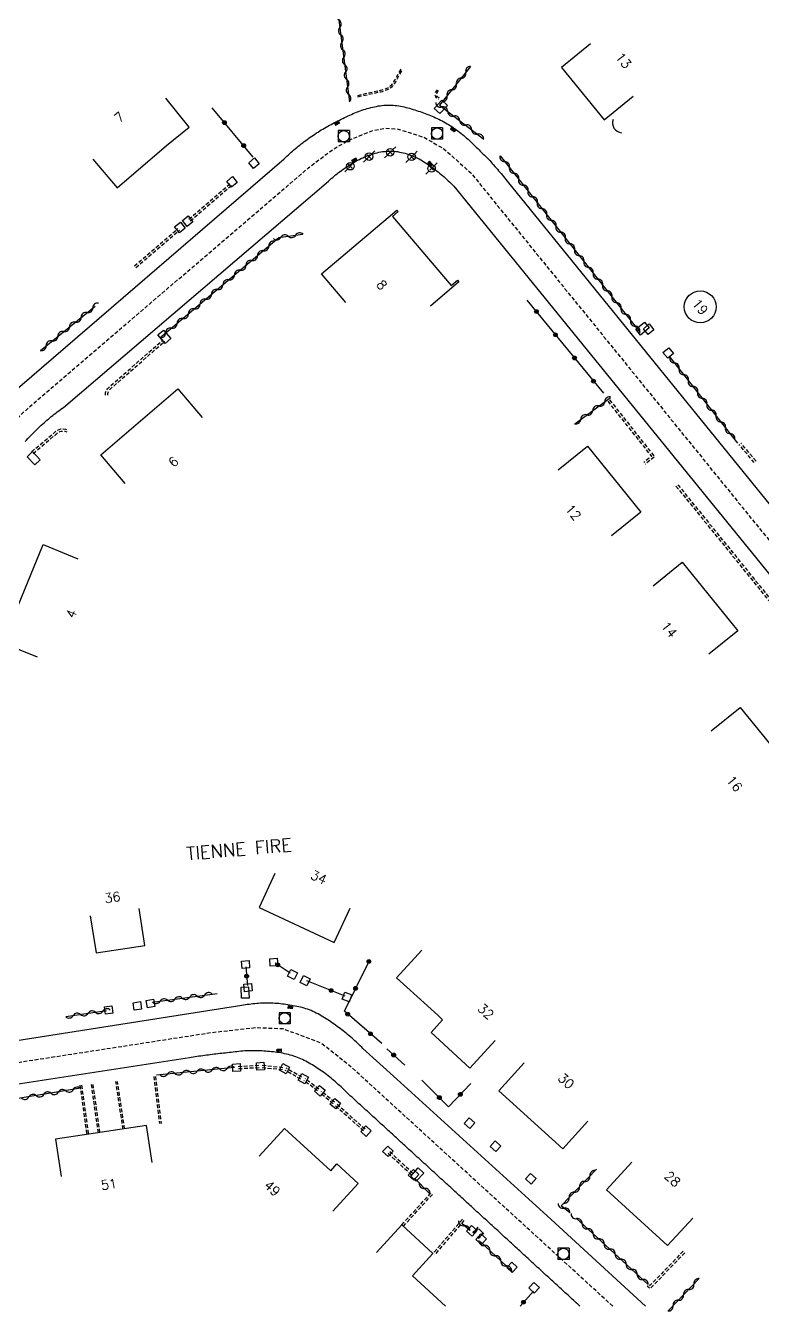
# Model space of a CAD drawing. Header units: millimetres. Extents: x 151000 to 152000, y 111999 to 113000.
# Drawn here: x 151205.1 to 151303.3, y 111999.2 to 112170.8 of the extents above; entities that cross this region are included whole.
import ezdxf
from ezdxf.enums import TextEntityAlignment as Align

# ---------------------------------------------------------------- set-up
doc = ezdxf.new("R2010")
doc.units = ezdxf.units.MM
doc.linetypes.add('DASHED', pattern=[0.75, 0.5, -0.25])
doc.layers.get('0').update_dxf_attribs({"linetype": 'CONTINUOUS'})
for name, color, linetype in [('W0001', 6, 'DASHED'), ('W0008', 7, 'CONTINUOUS'), ('W0100', 7, 'CONTINUOUS'), ('W0105', 7, 'CONTINUOUS'), ('W0112', 1, 'DASHED'), ('W0310', 3, 'CONTINUOUS'), ('W0322', 7, 'CONTINUOUS'), ('W0400', 7, 'CONTINUOUS'), ('W0420', 7, 'CONTINUOUS'), ('W0454', 7, 'CONTINUOUS'), ('W0989', 7, 'CONTINUOUS'), ('W0991', 7, 'CONTINUOUS'), ('W1102', 7, 'CONTINUOUS'), ('W1471', 7, 'CONTINUOUS')]:
    doc.layers.add(name, color=color, linetype=linetype)
doc.styles.get("Standard").update_dxf_attribs({"font": 'romans.shx', "width": 0.85})

# ---------------------------------------------------------------- blocks, each defined once
blk = doc.blocks.new('t322o')
at = {"color": 0, "linetype": 'Continuous'}
for radius in [0.25, 0.15]:
    blk.add_circle((0, 0), radius, dxfattribs=at)
blk = doc.blocks.new('t310o')
at = {"color": 0, "linetype": 'Continuous'}
for centre, start, end in [((-0.5, 0.38), 216.8699, 323.1304), ((0.5, -0.37), 36.8699, 143.1303)]:
    blk.add_arc(centre, 0.625, start, end, dxfattribs=at)
blk = doc.blocks.new('t112o')
at = {"color": 0, "linetype": 'Continuous'}
for p, q in [((-0.5, 0.5), (0.5, 0.5)), ((-0.5, -0.5), (-0.5, 0.5)), ((0.5, 0.5), (0.5, -0.5)), ((0.5, -0.5), (-0.5, -0.5))]:
    blk.add_line(p, q, dxfattribs=at)
blk = doc.blocks.new('T400')
for p, q in [((-0.15, 0.3), (0.15, 0.3)), ((-0.15, -0.25), (-0.15, 0.3)), ((-0.15, 0.15), (0.15, 0.15)), ((-0.15, 0), (0.15, 0)), ((0.15, 0.3), (0.15, -0.25)), ((-0.15, -0.15), (0.15, -0.15)), ((-0.15, -0.25), (-0.15, -0.3)), ((-0.15, -0.3), (0.15, -0.3)), ((0.15, -0.3), (0.15, -0.25))]:
    blk.add_line(p, q)
blk = doc.blocks.new('T454')
for p, q in [((-0.25, 0.25), (0.25, -0.25)), ((-0.25, -0.25), (0.25, 0.25)), ((0.75, 0.75), (0.375, 0.375)), ((-0.375, -0.375), (-0.75, -0.75))]:
    blk.add_line(p, q)
blk.add_ellipse((0, 0), major_axis=(0.354, 0.354), ratio=1, start_param=5.497787143782138, end_param=11.78097245096172)
blk = doc.blocks.new('T420')
for p, q in [((0.75, 0.75), (-0.75, 0.75)), ((-0.75, 0.75), (-0.75, -0.75)), ((0.75, 0.75), (0.75, -0.75)), ((0.75, -0.75), (-0.75, -0.75))]:
    blk.add_line(p, q)
blk.add_ellipse((0, 0), major_axis=(-0.53, 0.53), ratio=1, start_param=3.926991, end_param=10.210176)
blk = doc.blocks.new('t105o')
for p, q in [((-0.5, 0), (0.5, 0)), ((0.5, 0), (0.2, 0.1)), ((0.5, 0), (0.2, -0.1))]:
    blk.add_line(p, q)
blk = doc.blocks.new('T1471')
at = {"color": 0, "linetype": 'Continuous', "flags": 128}
blk.add_lwpolyline([(-0.75, -0.5), (-0.75, 0.5), (0.75, 0.5), (0.75, -0.5), (-0.75, -0.5)], dxfattribs=at)

msp = doc.modelspace()

# ---------------------------------------------------------------- linework, layer by layer
at = {"layer": 'W0001', "flags": 128}
for points in [[(151157.33, 112077.85), (151185.41, 112089.93), (151188.23, 112091.38), (151189.86, 112092.9), (151191.22, 112094.85), (151200.29, 112113.61), (151201.29, 112115.5), (151202.58, 112117.09), (151203.8, 112118.33), (151206.03, 112120.35), (151242.8, 112151.84), (151245.65, 112154.01), (151248.06, 112155.49), (151251.39, 112156.81), (151253, 112157.1), (151254.59, 112157.03), (151258.23, 112155.88), (151260.89, 112154.31), (151264.48, 112151.09), (151343.44, 112053.81), (151347.85, 112047.69), (151349.2, 112044.14), (151349.32, 112041.28), (151348.71, 112037.83), (151346.55, 112031.71), (151333.86, 112000)], [(151283.35, 112000), (151248.48, 112031.89), (151244.53, 112035.04), (151239.41, 112036.97), (151235.77, 112037.11), (151229.86, 112036.46), (151181.41, 112028.97)]]:
    msp.add_lwpolyline(points, dxfattribs=at)
at = {"layer": 'W0008', "flags": 128}
for points in [[(151202.7, 112121.28), (151239.54, 112153.04), (151239.72, 112153.22), (151239.9, 112153.39), (151240.09, 112153.56), (151240.28, 112153.73), (151240.46, 112153.9), (151240.65, 112154.06), (151240.84, 112154.23), (151241.03, 112154.39), (151241.23, 112154.55), (151241.42, 112154.71), (151241.62, 112154.86), (151241.81, 112155.02), (151242.01, 112155.17), (151242.21, 112155.32), (151242.41, 112155.47), (151242.61, 112155.62), (151242.82, 112155.77), (151243.02, 112155.91), (151243.23, 112156.05), (151243.43, 112156.19), (151243.64, 112156.33), (151243.85, 112156.47), (151244.06, 112156.6), (151244.27, 112156.74), (151244.49, 112156.87), (151244.7, 112157), (151244.92, 112157.13), (151245.14, 112157.25), (151245.35, 112157.38), (151245.57, 112157.5), (151245.79, 112157.62), (151246.02, 112157.74), (151246.24, 112157.86), (151246.46, 112157.97), (151246.69, 112158.09), (151246.92, 112158.2), (151247.14, 112158.31), (151247.37, 112158.42), (151247.59, 112158.53), (151247.82, 112158.64), (151248.05, 112158.75), (151248.28, 112158.85), (151248.51, 112158.95), (151248.74, 112159.05), (151248.97, 112159.15), (151249.2, 112159.24), (151249.43, 112159.33), (151249.67, 112159.42), (151249.9, 112159.5), (151250.14, 112159.58), (151250.38, 112159.66), (151250.61, 112159.73), (151250.85, 112159.8), (151251.1, 112159.86), (151251.34, 112159.92), (151251.59, 112159.97), (151251.83, 112160.02), (151252.08, 112160.07), (151252.33, 112160.1), (151252.58, 112160.14), (151252.84, 112160.16), (151253.1, 112160.18), (151253.35, 112160.19), (151253.6, 112160.19), (151253.84, 112160.19), (151254.09, 112160.17), (151254.33, 112160.15), (151254.58, 112160.12), (151254.82, 112160.09), (151255.06, 112160.05), (151255.3, 112160), (151255.54, 112159.95), (151255.77, 112159.89), (151256.01, 112159.83), (151256.25, 112159.76), (151256.48, 112159.69), (151256.72, 112159.62), (151256.95, 112159.55), (151257.19, 112159.47), (151257.42, 112159.4), (151257.65, 112159.32), (151257.89, 112159.24), (151258.12, 112159.16), (151258.35, 112159.08), (151258.58, 112158.99), (151258.81, 112158.9), (151259.04, 112158.81), (151259.27, 112158.71), (151259.5, 112158.61), (151259.72, 112158.51), (151259.94, 112158.41), (151260.16, 112158.3), (151260.38, 112158.19), (151260.6, 112158.07), (151260.82, 112157.96), (151261.03, 112157.84), (151261.25, 112157.71), (151261.46, 112157.59), (151261.67, 112157.46), (151261.88, 112157.32), (151262.08, 112157.19), (151262.29, 112157.04), (151262.5, 112156.9), (151262.7, 112156.75), (151262.9, 112156.6), (151263.1, 112156.44), (151263.3, 112156.28), (151263.49, 112156.12), (151263.68, 112155.96), (151263.87, 112155.79), (151264.06, 112155.63), (151264.25, 112155.46), (151264.43, 112155.29), (151264.61, 112155.11), (151264.8, 112154.94), (151264.98, 112154.76), (151265.16, 112154.59), (151265.34, 112154.41), (151265.52, 112154.23), (151265.69, 112154.06), (151265.87, 112153.88), (151266.05, 112153.7), (151266.23, 112153.52), (151266.41, 112153.34), (151266.59, 112153.15), (151266.77, 112152.97), (151266.94, 112152.78), (151267.12, 112152.59), (151267.29, 112152.4), (151267.46, 112152.21), (151267.63, 112152.02), (151267.8, 112151.83), (151267.97, 112151.64), (151268.14, 112151.44), (151268.3, 112151.25), (151268.47, 112151.05), (151268.63, 112150.85), (151268.79, 112150.65), (151268.95, 112150.45), (151269.11, 112150.25), (151269.27, 112150.04), (151310.5, 112099.27)], [(151205, 112115.33), (151205.17, 112115.51), (151205.34, 112115.7), (151205.51, 112115.89), (151205.69, 112116.07), (151205.86, 112116.25), (151206.04, 112116.43), (151206.22, 112116.61), (151206.4, 112116.79), (151206.58, 112116.96), (151206.76, 112117.14), (151206.95, 112117.31), (151207.13, 112117.48), (151207.32, 112117.65), (151207.51, 112117.82), (151207.7, 112117.98), (151207.89, 112118.15), (151208.09, 112118.31), (151208.28, 112118.48), (151208.48, 112118.64), (151208.68, 112118.79), (151208.88, 112118.95), (151209.08, 112119.11), (151209.28, 112119.26), (151209.48, 112119.41), (151209.69, 112119.57), (151209.89, 112119.72), (151210.1, 112119.86), (151245.45, 112150.05), (151245.63, 112150.22), (151245.82, 112150.39), (151246.01, 112150.55), (151246.21, 112150.71), (151246.4, 112150.87), (151246.6, 112151.03), (151246.8, 112151.18), (151247, 112151.33), (151247.2, 112151.48), (151247.4, 112151.63), (151247.61, 112151.77), (151247.82, 112151.92), (151248.03, 112152.06), (151248.24, 112152.19), (151248.45, 112152.33), (151248.67, 112152.46), (151248.89, 112152.59), (151249.11, 112152.71), (151249.33, 112152.83), (151249.56, 112152.95), (151249.78, 112153.06), (151250.01, 112153.17), (151250.24, 112153.27), (151250.48, 112153.37), (151250.72, 112153.46), (151250.96, 112153.54), (151251.2, 112153.62), (151251.44, 112153.69), (151251.68, 112153.76), (151251.92, 112153.83), (151252.17, 112153.89), (151252.41, 112153.94), (151252.66, 112153.98), (151252.91, 112154.02), (151253.16, 112154.04), (151253.41, 112154.06), (151253.67, 112154.06), (151253.92, 112154.05), (151254.17, 112154.04), (151254.42, 112154.01), (151254.67, 112153.98), (151254.92, 112153.93), (151255.17, 112153.88), (151255.41, 112153.82), (151255.65, 112153.76), (151255.89, 112153.68), (151256.13, 112153.61), (151256.37, 112153.52), (151256.61, 112153.43), (151256.84, 112153.34), (151257.07, 112153.23), (151257.3, 112153.12), (151257.53, 112153), (151257.75, 112152.88), (151257.97, 112152.75), (151258.18, 112152.61), (151258.39, 112152.48), (151258.6, 112152.34), (151258.81, 112152.19), (151259.02, 112152.05), (151259.23, 112151.9), (151259.44, 112151.75), (151259.65, 112151.59), (151259.85, 112151.44), (151260.06, 112151.28), (151260.26, 112151.12), (151260.46, 112150.95), (151260.65, 112150.79), (151260.85, 112150.62), (151261.04, 112150.45), (151261.23, 112150.27), (151261.42, 112150.1), (151261.61, 112149.92), (151261.79, 112149.74), (151261.98, 112149.56), (151262.16, 112149.37), (151305.29, 112096.32)], [(151287.73, 112000), (151275.09, 112011.58), (151254.57, 112030.27), (151250.04, 112034.35), (151249.87, 112034.53), (151249.69, 112034.71), (151249.51, 112034.88), (151249.33, 112035.06), (151249.14, 112035.23), (151248.96, 112035.4), (151248.77, 112035.57), (151248.58, 112035.74), (151248.39, 112035.91), (151248.19, 112036.07), (151248, 112036.23), (151247.8, 112036.39), (151247.61, 112036.55), (151247.41, 112036.7), (151247.21, 112036.86), (151247, 112037.01), (151246.8, 112037.16), (151246.59, 112037.31), (151246.39, 112037.46), (151246.18, 112037.61), (151245.98, 112037.76), (151245.77, 112037.91), (151245.56, 112038.05), (151245.35, 112038.19), (151245.14, 112038.33), (151244.92, 112038.47), (151244.71, 112038.6), (151244.49, 112038.73), (151244.27, 112038.86), (151244.05, 112038.98), (151243.82, 112039.09), (151243.59, 112039.21), (151243.36, 112039.31), (151243.12, 112039.41), (151242.89, 112039.51), (151242.66, 112039.59), (151242.42, 112039.67), (151242.19, 112039.74), (151241.95, 112039.81), (151241.71, 112039.87), (151241.47, 112039.93), (151241.23, 112039.98), (151240.99, 112040.03), (151240.75, 112040.07), (151240.5, 112040.11), (151240.26, 112040.15), (151240.02, 112040.19), (151239.77, 112040.23), (151239.53, 112040.26), (151239.29, 112040.29), (151239.05, 112040.32), (151238.81, 112040.35), (151238.57, 112040.37), (151238.33, 112040.38), (151238.08, 112040.39), (151237.84, 112040.4), (151237.6, 112040.41), (151237.36, 112040.41), (151237.12, 112040.41), (151236.88, 112040.41), (151236.64, 112040.4), (151236.38, 112040.39), (151236.13, 112040.38), (151235.88, 112040.36), (151235.62, 112040.34), (151235.37, 112040.31), (151235.12, 112040.29), (151234.87, 112040.25), (151234.62, 112040.22), (151234.37, 112040.18), (151234.12, 112040.14), (151233.87, 112040.09), (151189.95, 112033.21)], [(151278.97, 112000), (151278.86, 112000.1), (151278.68, 112000.27), (151278.49, 112000.44), (151278.31, 112000.61), (151278.12, 112000.78), (151277.94, 112000.95), (151277.76, 112001.11), (151277.57, 112001.28), (151277.39, 112001.45), (151277.2, 112001.62), (151277.02, 112001.79), (151276.84, 112001.96), (151276.65, 112002.13), (151276.47, 112002.3), (151276.28, 112002.46), (151276.1, 112002.63), (151275.92, 112002.8), (151275.73, 112002.97), (151275.55, 112003.14), (151275.37, 112003.31), (151275.18, 112003.48), (151275, 112003.65), (151274.81, 112003.82), (151274.63, 112003.98), (151274.45, 112004.15), (151274.26, 112004.32), (151274.08, 112004.49), (151273.89, 112004.66), (151273.71, 112004.83), (151273.53, 112005), (151273.34, 112005.17), (151273.16, 112005.34), (151272.98, 112005.5), (151272.79, 112005.67), (151272.61, 112005.84), (151272.42, 112006.01), (151272.24, 112006.18), (151272.06, 112006.35), (151271.87, 112006.52), (151271.69, 112006.69), (151271.5, 112006.86), (151271.32, 112007.03), (151271.14, 112007.19), (151270.95, 112007.36), (151270.77, 112007.53), (151270.59, 112007.7), (151270.4, 112007.87), (151270.22, 112008.04), (151270.03, 112008.21), (151269.85, 112008.38), (151269.67, 112008.55), (151269.48, 112008.71), (151269.3, 112008.88), (151269.11, 112009.05), (151268.93, 112009.22), (151268.75, 112009.39), (151268.56, 112009.56), (151268.38, 112009.73), (151268.19, 112009.9), (151268.01, 112010.07), (151267.83, 112010.23), (151267.64, 112010.4), (151267.46, 112010.57), (151267.28, 112010.74), (151267.09, 112010.91), (151266.91, 112011.08), (151266.72, 112011.25), (151266.54, 112011.42), (151266.36, 112011.58), (151266.17, 112011.75), (151265.99, 112011.92), (151265.8, 112012.09), (151265.62, 112012.26), (151265.44, 112012.43), (151265.25, 112012.6), (151265.07, 112012.77), (151264.88, 112012.93), (151264.7, 112013.1), (151264.51, 112013.27), (151264.33, 112013.44), (151264.14, 112013.61), (151263.96, 112013.78), (151263.77, 112013.95), (151263.59, 112014.12), (151263.4, 112014.29), (151263.22, 112014.46), (151263.03, 112014.63), (151262.85, 112014.8), (151262.66, 112014.97), (151262.48, 112015.14), (151262.29, 112015.31), (151262.11, 112015.48), (151261.92, 112015.65), (151261.74, 112015.82), (151261.55, 112015.99), (151261.37, 112016.16), (151261.18, 112016.33), (151261, 112016.5), (151260.81, 112016.66), (151260.63, 112016.83), (151260.44, 112017), (151260.26, 112017.17), (151260.07, 112017.34), (151259.89, 112017.51), (151259.7, 112017.68), (151259.52, 112017.85), (151259.33, 112018.02), (151259.15, 112018.19), (151258.96, 112018.36), (151258.78, 112018.53), (151258.59, 112018.7), (151258.41, 112018.87), (151258.22, 112019.04), (151258.03, 112019.21), (151257.85, 112019.38), (151257.66, 112019.55), (151257.48, 112019.72), (151257.29, 112019.89), (151257.11, 112020.06), (151256.92, 112020.22), (151256.74, 112020.39), (151256.55, 112020.56), (151256.37, 112020.73), (151256.18, 112020.9), (151256, 112021.07), (151255.81, 112021.24), (151255.63, 112021.41), (151255.44, 112021.58), (151255.26, 112021.75), (151255.07, 112021.92), (151254.89, 112022.09), (151254.7, 112022.26), (151254.52, 112022.43), (151254.33, 112022.6), (151254.15, 112022.77), (151253.96, 112022.94), (151253.78, 112023.11), (151253.59, 112023.28), (151253.4, 112023.44), (151253.22, 112023.61), (151253.03, 112023.78), (151252.85, 112023.95), (151252.66, 112024.12), (151252.48, 112024.29), (151252.29, 112024.46), (151252.11, 112024.63), (151251.92, 112024.8), (151251.74, 112024.97), (151251.55, 112025.14), (151251.37, 112025.31), (151251.18, 112025.48), (151251, 112025.65), (151250.81, 112025.82), (151250.63, 112025.99), (151250.44, 112026.16), (151250.25, 112026.32), (151250.07, 112026.49), (151249.88, 112026.66), (151249.7, 112026.83), (151249.51, 112027), (151249.33, 112027.17), (151249.14, 112027.34), (151248.96, 112027.51), (151248.77, 112027.68), (151248.59, 112027.85), (151248.4, 112028.02), (151248.22, 112028.19), (151248.03, 112028.36), (151247.85, 112028.53), (151247.66, 112028.7), (151247.48, 112028.88), (151247.3, 112029.06), (151247.12, 112029.23), (151246.93, 112029.41), (151246.74, 112029.58), (151246.55, 112029.75), (151246.36, 112029.92), (151246.17, 112030.09), (151245.98, 112030.25), (151245.78, 112030.41), (151245.58, 112030.57), (151245.38, 112030.73), (151245.18, 112030.88), (151244.98, 112031.04), (151244.77, 112031.19), (151244.56, 112031.33), (151244.35, 112031.48), (151244.14, 112031.62), (151243.93, 112031.76), (151243.71, 112031.9), (151243.5, 112032.03), (151243.29, 112032.17), (151243.08, 112032.29), (151242.86, 112032.42), (151242.65, 112032.54), (151242.43, 112032.66), (151242.21, 112032.77), (151241.98, 112032.88), (151241.76, 112032.98), (151241.53, 112033.08), (151241.3, 112033.17), (151241.07, 112033.26), (151240.83, 112033.34), (151240.59, 112033.42), (151240.35, 112033.49), (151240.1, 112033.55), (151239.85, 112033.61), (151239.6, 112033.67), (151239.35, 112033.72), (151239.1, 112033.77), (151238.85, 112033.81), (151238.6, 112033.85), (151238.35, 112033.88), (151238.09, 112033.91), (151237.84, 112033.94), (151237.59, 112033.96), (151237.33, 112033.98), (151237.08, 112034), (151236.83, 112034.02), (151236.57, 112034.03), (151236.32, 112034.04), (151236.06, 112034.05), (151235.81, 112034.06), (151235.55, 112034.06), (151235.29, 112034.07), (151235.04, 112034.07), (151234.78, 112034.06), (151234.52, 112034.05), (151234.27, 112034.03), (151234.01, 112034.01), (151233.75, 112033.99), (151233.5, 112033.97), (151233.24, 112033.94), (151232.99, 112033.91), (151232.73, 112033.88), (151232.48, 112033.85), (151232.22, 112033.82), (151231.97, 112033.79), (151231.71, 112033.76), (151231.46, 112033.74), (151231.21, 112033.71), (151230.95, 112033.68), (151230.7, 112033.65), (151230.44, 112033.62), (151230.19, 112033.59), (151229.94, 112033.56), (151229.68, 112033.53), (151229.43, 112033.49), (151229.18, 112033.46), (151228.92, 112033.42), (151228.67, 112033.39), (151228.42, 112033.35), (151228.16, 112033.32), (151227.91, 112033.28), (151227.66, 112033.24), (151227.4, 112033.2), (151227.15, 112033.16), (151226.9, 112033.12), (151193.92, 112028.06)]]:
    msp.add_lwpolyline(points, dxfattribs=at)
at = {"layer": 'W0100', "flags": 128}
for points in [[(151280.4, 112168.36), (151276.52, 112165.2), (151282.2, 112158.23), (151286.08, 112161.39)], [(151214, 112152.97), (151217.24, 112149.16), (151223.85, 112154.79), (151226.88, 112157.24), (151223.74, 112161.12)], [(151247.77, 112133.87), (151244.53, 112137.67), (151254.54, 112146.19), (151254.73, 112145.99), (151253.97, 112145.34), (151261.81, 112136.12), (151262.65, 112136.83), (151262.82, 112136.63), (151259.04, 112133.36)], [(151218.33, 112109.74), (151215.07, 112113.53), (151225.33, 112122.33), (151228.58, 112118.54)], [(151276.09, 112111.54), (151279.98, 112114.68), (151287.08, 112105.89), (151283.19, 112102.75)], [(151206.63, 112086.54), (151202, 112088.44), (151207.39, 112101.57), (151212.02, 112099.67)], [(151288.74, 112096.07), (151292.62, 112099.22), (151300.03, 112090.09), (151296.15, 112086.94)], [(151296.49, 112076.71), (151300.37, 112079.85), (151309.71, 112068.31), (151305.82, 112065.16)], [(151238.3, 112057.69), (151236.2, 112053.16), (151246.22, 112048.52), (151248.32, 112053.06)], [(151213.67, 112052.04), (151214.44, 112047.1), (151220.97, 112048.11), (151220.21, 112053.05)], [(151257.88, 112047.49), (151254.52, 112043.8), (151260.01, 112038.79), (151260.66, 112038.19), (151259.12, 112036.49), (151264.3, 112031.76), (151267.67, 112035.45)], [(151271.54, 112032.43), (151268.17, 112028.73), (151276.68, 112020.98), (151280.05, 112024.68)], [(151221.93, 112019.14), (151221.18, 112024.09), (151209.05, 112022.25), (151209.8, 112017.3)], [(151236.22, 112019.99), (151239.6, 112023.68), (151245.74, 112018.06), (151246.57, 112018.96), (151249.39, 112016.37), (151246.02, 112012.68)], [(151285.91, 112019.21), (151282.53, 112015.53), (151290.66, 112008.07), (151294.04, 112011.75)], [(151251.86, 112007.15), (151255.24, 112010.83), (151259.38, 112007.02), (151256.67, 112004.03), (151261.07, 112000)], [(151265.05, 112010.15), (151265.25, 112010.28), (151265.38, 112010.31), (151265.56, 112010.25), (151265.81, 112010.01), (151265.97, 112009.83), (151265.97, 112009.68), (151265.91, 112009.58), (151265.8, 112009.42)]]:
    msp.add_lwpolyline(points, dxfattribs=at)
msp.add_lwpolyline([(151283.4, 112158.26, 0.48954), (151284.5, 112156.51)], format="xyb", dxfattribs=at)
at = {"layer": 'W0112', "flags": 128}
for points in [[(151249.34, 112161.48), (151252.13, 112162.13), (151252.38, 112162.16), (151252.6, 112162.21), (151252.82, 112162.27), (151253.04, 112162.35), (151253.24, 112162.45), (151253.44, 112162.56), (151253.63, 112162.69), (151253.8, 112162.82), (151253.95, 112162.97), (151254.07, 112163.13), (151254.18, 112163.31), (151254.29, 112163.51), (151255.12, 112164.97)], [(151249.38, 112161.29), (151252.16, 112161.93), (151252.41, 112161.97), (151252.65, 112162.01), (151252.89, 112162.08), (151253.11, 112162.17), (151253.33, 112162.27), (151253.55, 112162.39), (151253.75, 112162.53), (151253.93, 112162.67), (151254.1, 112162.84), (151254.24, 112163.01), (151254.36, 112163.21), (151254.46, 112163.42), (151255.29, 112164.87)], [(151259.93, 112162.24), (151259.7, 112161.93), (151259.64, 112161.69), (151259.65, 112161.45), (151259.76, 112161.2), (151260.11, 112161.01)], [(151260.09, 112162.12), (151259.88, 112161.84), (151259.84, 112161.67), (151259.85, 112161.49), (151259.91, 112161.35), (151260.21, 112161.18)], [(151226.82, 112144.96), (151232.38, 112149.77)], [(151227.01, 112144.74), (151232.57, 112149.55)], [(151219.57, 112138.75), (151225.37, 112143.71)], [(151219.75, 112138.53), (151225.56, 112143.49)], [(151215.71, 112121.52), (151215.71, 112121.75), (151215.76, 112121.97), (151215.85, 112122.16), (151215.96, 112122.34), (151216.1, 112122.5), (151223.41, 112128.9)], [(151216.01, 112121.52), (151216.01, 112121.71), (151216.05, 112121.87), (151216.11, 112122.02), (151216.2, 112122.16), (151216.31, 112122.29), (151223.6, 112128.68)], [(151282.69, 112120.68), (151288.52, 112113.33), (151287.5, 112112.54)], [(151282.93, 112120.87), (151288.94, 112113.28), (151287.69, 112112.31)], [(151205.85, 112113.96), (151208.74, 112116.36), (151208.91, 112116.54), (151209.09, 112116.69), (151209.29, 112116.81), (151209.51, 112116.91), (151209.74, 112116.99), (151210.04, 112117.02), (151210.35, 112116.97), (151210.66, 112116.88)], [(151206.04, 112113.73), (151208.94, 112116.14), (151209.11, 112116.32), (151209.27, 112116.44), (151209.44, 112116.55), (151209.62, 112116.64), (151209.8, 112116.7), (151210.04, 112116.71), (151210.29, 112116.68), (151210.57, 112116.59)], [(151302.23, 112112.51), (151300.21, 112114.91)], [(151302.46, 112112.7), (151300.44, 112115.11)], [(151291.79, 112109.37), (151314.2, 112081.71)], [(151292.03, 112109.56), (151314.43, 112081.9)], [(151236.16, 112032.09), (151233.41, 112031.93)], [(151239.35, 112031.8), (151236.57, 112032.09)], [(151222.15, 112030.63), (151222.9, 112024.35)], [(151222.37, 112030.65), (151223.12, 112024.37)], [(151236.18, 112031.79), (151233.43, 112031.63)], [(151239.32, 112031.51), (151236.54, 112031.79)], [(151241.76, 112030.27), (151239.65, 112031.45)], [(151241.91, 112030.53), (151239.8, 112031.72)], [(151244.17, 112028.95), (151242.33, 112030.34)], [(151212.3, 112029.45), (151213.2, 112022.88)], [(151212.51, 112029.48), (151213.42, 112022.91)], [(151214.75, 112023.11), (151213.82, 112029.69)], [(151214.97, 112023.14), (151214.03, 112029.72)], [(151218.05, 112023.61), (151217.09, 112029.94)], [(151218.26, 112023.65), (151217.31, 112029.97)], [(151243.99, 112028.71), (151242.15, 112030.1)], [(151246.25, 112027.22), (151244.51, 112028.65)], [(151246.06, 112026.99), (151244.32, 112028.42)], [(151250.33, 112023.6), (151246.57, 112026.93)], [(151250.13, 112023.38), (151246.37, 112026.71)], [(151256.51, 112017.47), (151253.41, 112020.37)], [(151256.71, 112017.69), (151253.62, 112020.59)], [(151255.22, 112010.85), (151259.25, 112015.25)], [(151255.43, 112010.66), (151259.45, 112015.06)], [(151263.3, 112011.58), (151259.38, 112007.02)], [(151263.51, 112011.4), (151259.59, 112006.83)], [(151292.97, 112007.11), (151288.33, 112002.33), (151287.93, 112002.66)], [(151292.75, 112007.32), (151288.31, 112002.74), (151288.13, 112002.89)]]:
    msp.add_lwpolyline(points, dxfattribs=at)
at = {"layer": 'W0310', "flags": 128}
for points in [[(151246.7, 112172.53), (151248.25, 112160.61)], [(151264.38, 112165.35), (151260.25, 112160.17), (151266.17, 112155.66)], [(151268.32, 112153.43), (151287.01, 112129.86)], [(151222.96, 112129.16), (151238.82, 112142.51), (151241.97, 112142.96)], [(151207.02, 112127.48), (151214.32, 112133.39)], [(151290.96, 112126.58), (151300, 112115.08)], [(151278.28, 112117.68), (151283.06, 112121.21)], [(151221.99, 112040.54), (151230.58, 112041.72)], [(151210.41, 112038.61), (151215.82, 112039.41)], [(151232.93, 112031.81), (151222.49, 112030.8)], [(151212.39, 112029.05), (151188.49, 112025.1)], [(151277.64, 112012.45), (151276.48, 112013.37), (151281.18, 112018.26)], [(151258.98, 112015), (151256.91, 112017.07)], [(151288.1, 112002.87), (151278.46, 112011.74)], [(151264.3, 112010.09), (151263.21, 112011.03)], [(151269.88, 112004.67), (151265.68, 112008.62)], [(151294.87, 112003.67), (151290.78, 111999.43)]]:
    msp.add_lwpolyline(points, dxfattribs=at)
at = {"layer": 'W0322', "flags": 128}
for points in [[(151235.42, 112153.25), (151229.92, 112159.83)], [(151271.91, 112134.19), (151282.1, 112121.78)], [(151240.34, 112044.41), (151238.34, 112045.73)], [(151252.56, 112035.03), (151247.56, 112039.33), (151250.9, 112046.12)], [(151234.41, 112045.26), (151234.65, 112042.78)], [(151247.66, 112041.34), (151242.56, 112043.4)], [(151255.61, 112032.12), (151253.24, 112034.32)], [(151264.41, 112029.69), (151261.45, 112026.6), (151257.91, 112030.12)], [(151272.77, 112002.01), (151270.99, 112000)]]:
    msp.add_lwpolyline(points, dxfattribs=at)
at = {"layer": 'W1102'}
msp.add_circle((151295.02, 112133.28), 2.12, dxfattribs=at)

# ---------------------------------------------------------------- block references
at = {"layer": 'W0105'}
for p, rotation in [((151265.05, 112010.15), 228.8421702006679), ((151265.8, 112009.42), 222.0201474665423)]:
    msp.add_blockref('t105o', p, dxfattribs=dict(at, rotation=rotation))
at = {"layer": 'W0112'}
for p, rotation in [((151235.51, 112152.43), 220.4176911137812), ((151232.58, 112149.94), 40.41769111378115), ((151226.67, 112144.7), 218.7675797579474), ((151225.63, 112143.86), 38.76757975746117), ((151288.15, 112130.29), 309.4238335160393), ((151290.75, 112127.13), 129.4238335157803), ((151234.39, 112045.56), 4.559623049913194), ((151238.14, 112045.86), 184.5596230490637), ((151240.65, 112044.24), 333.4592737705797), ((151242.33, 112043.41), 153.4592737713751), ((151234.71, 112042.49), 95.91447958167056), ((151219.94, 112040.05), 188.296479403585), ((151221.71, 112040.38), 190.3714667767415), ((151247.92, 112041.25), 158.9135375045554), ((151216.12, 112039.5), 8.296479403861236), ((151233.18, 112031.82), 3.219913906371471), ((151236.37, 112032), 183.2199139055589), ((151239.58, 112031.68), 331.7864607056742), ((151242.08, 112030.33), 151.786460703624), ((151244.29, 112028.72), 320.3056880904838), ((151246.35, 112027.01), 140.3056880913593), ((151264.25, 112024.41), 318.2529520744906), ((151250.45, 112023.35), 138.3157909422723), ((151267.71, 112021.32), 317.5044910434162), ((151253.37, 112020.65), 137.2340165603167), ((151256.79, 112017.51), 137.4032781998981), ((151272.43, 112016.99), 137.5044910436081), ((151264.57, 112010.04), 318.0895970476898), ((151265.8, 112008.94), 317.5665666263154), ((151269.92, 112005.18), 317.1742529804955), ((151272.86, 112002.45), 137.1742529804954)]:
    msp.add_blockref('t112o', p, dxfattribs=dict(at, rotation=rotation))
at = {"layer": 'W0310'}
for p, rotation in [((151246.83, 112171.54), 277.3702674887932), ((151247.09, 112169.56), 277.3702674887932), ((151247.35, 112167.57), 277.3702674887932), ((151247.6, 112165.59), 277.3702674887932), ((151247.86, 112163.61), 277.3702674887932), ((151263.75, 112164.57), 231.484779377192), ((151248.12, 112161.62), 277.3702674887932), ((151261.26, 112161.44), 231.484779377192), ((151262.51, 112163.01), 231.484779377192), ((151260.55, 112159.94), 322.693342293013), ((151262.14, 112158.73), 322.693342293013), ((151263.73, 112157.52), 322.693342293013), ((151265.32, 112156.31), 322.693342293013), ((151268.94, 112152.65), 308.3952894521543), ((151270.19, 112151.08), 308.3952894521543), ((151271.43, 112149.51), 308.3952894521543), ((151272.67, 112147.95), 308.3952894521543), ((151273.91, 112146.38), 308.3952894521543), ((151275.16, 112144.81), 308.3952894521543), ((151276.4, 112143.24), 308.3952894521543), ((151237.5, 112141.4), 40.0919968397085), ((151239.09, 112142.55), 8.063560330875324), ((151241.07, 112142.83), 8.063560330875324), ((151277.64, 112141.68), 308.3952894521543), ((151235.97, 112140.11), 40.0919968397085), ((151278.88, 112140.11), 308.3952894521543), ((151232.91, 112137.54), 40.0919968397085), ((151234.44, 112138.82), 40.0919968397085), ((151280.12, 112138.54), 308.3952894521543), ((151231.38, 112136.25), 40.0919968397085), ((151281.37, 112136.97), 308.3952894521543), ((151229.85, 112134.96), 40.0919968397085), ((151282.61, 112135.41), 308.3952894521543), ((151214.01, 112133.14), 38.97950838149152), ((151226.79, 112132.38), 40.0919968397085), ((151228.32, 112133.67), 40.0919968397085), ((151283.85, 112133.84), 308.3952894521543), ((151285.09, 112132.27), 308.3952894521543), ((151212.46, 112131.88), 38.97950838149152), ((151225.26, 112131.09), 40.0919968397085), ((151286.34, 112130.7), 308.3952894521543), ((151209.35, 112129.36), 38.97950838149152), ((151210.9, 112130.62), 38.97950838149152), ((151223.73, 112129.81), 40.0919968397085), ((151207.79, 112128.1), 38.97950838149152), ((151291.58, 112125.79), 308.1737590957543), ((151292.82, 112124.22), 308.1737590957543), ((151294.05, 112122.65), 308.1737590957543), ((151282.3, 112120.65), 36.41834774124282), ((151295.29, 112121.07), 308.1737590957543), ((151280.69, 112119.46), 36.41834774124282), ((151296.52, 112119.5), 308.1737590957543), ((151279.08, 112118.28), 36.41834774124282), ((151297.76, 112117.93), 308.1737590957543), ((151299, 112116.36), 308.1737590957543), ((151222.98, 112040.67), 7.841112939502704), ((151224.96, 112040.94), 7.841112939502704), ((151226.94, 112041.22), 7.841112939502704), ((151228.93, 112041.49), 7.841112939502704), ((151211.4, 112038.75), 8.476628307379409), ((151213.38, 112039.05), 8.476628307379409), ((151215.35, 112039.34), 8.476628307379409), ((151231.93, 112031.72), 185.5187405390365), ((151223.97, 112030.95), 185.5187405390365), ((151225.96, 112031.14), 185.5187405390365), ((151227.95, 112031.33), 185.5187405390365), ((151229.94, 112031.52), 185.5187405390365), ((151207.46, 112028.24), 189.3902854549059), ((151209.43, 112028.56), 189.3902854549059), ((151211.41, 112028.89), 189.3902854549059), ((151205.49, 112027.91), 189.3902854549059), ((151280.31, 112017.35), 46.11604461595896), ((151258.27, 112015.71), 135.009067800043), ((151278.93, 112015.91), 46.11604461595896), ((151277.54, 112014.47), 46.11604461595896), ((151276.86, 112013.08), 141.4170408907981), ((151263.54, 112010.74), 139.0504041862942), ((151278.53, 112011.68), 137.3526714559854), ((151280, 112010.32), 137.3526714559854), ((151281.48, 112008.97), 137.3526714559854), ((151266.24, 112008.09), 136.7673450162446), ((151282.95, 112007.61), 137.3526714559854), ((151267.69, 112006.72), 136.7673450162446), ((151269.15, 112005.36), 136.7673450162446), ((151284.42, 112006.26), 137.3526714559854), ((151285.89, 112004.9), 137.3526714559854), ((151287.36, 112003.55), 137.3526714559854), ((151294.18, 112002.95), 226.0002331751277), ((151292.79, 112001.51), 226.0002331751277), ((151291.4, 112000.08), 226.0002331751277)]:
    msp.add_blockref('t310o', p, dxfattribs=dict(at, rotation=rotation))
at = {"layer": 'W0322'}
for p, rotation in [((151231.57, 112157.85), 129.9128424169328), ((151234.14, 112154.78), 129.9128424169328), ((151273.18, 112132.65), 309.3749053955887), ((151275.71, 112129.56), 309.3749053955887), ((151278.25, 112126.46), 309.3749053955887), ((151280.79, 112123.37), 309.3749053955887), ((151238.67, 112045.51), 146.3355324952696), ((151250.82, 112045.97), 63.82583443870365), ((151245.81, 112042.09), 158.0513510025659), ((151249.06, 112042.38), 63.82583443870365), ((151248.01, 112038.94), 139.2977141840229), ((151251.04, 112036.33), 139.2977141840229), ((151254.14, 112033.49), 137.0862751668509), ((151263.03, 112028.25), 226.1734550106203), ((151260.23, 112027.81), 135.0758512820494), ((151271.45, 112000.52), 228.4597602216345)]:
    msp.add_blockref('t322o', p, dxfattribs=dict(at, rotation=rotation))
msp.add_blockref('t322o', (151234.53, 112044.02), dxfattribs=at)
at = {"layer": 'W0400'}
for p, rotation in [((151246.56, 112157.76), 297.1740619723589), ((151262.03, 112156.93), 235.6995368092284), ((151248.9, 112152.87), 119.6755074791901), ((151259.01, 112152.38), 44.71227466140813), ((151240.33, 112039.86), 260.7492458141128), ((151238.87, 112034.12), 87.11081203085041)]:
    msp.add_blockref('T400', p, dxfattribs=dict(at, rotation=rotation))
at = {"layer": 'W0420'}
for p in [(151247.48, 112156.03), (151259.92, 112156.39), (151239.6, 112038.39), (151276.78, 112006.97)]:
    msp.add_blockref('T420', p, dxfattribs=at)
at = {"layer": 'W0454'}
for p in [(151250.86, 112153.32), (151253.67, 112153.89), (151256.53, 112153.29), (151248.36, 112152.04), (151259.19, 112151.74)]:
    msp.add_blockref('T454', p, dxfattribs=at)
at = {"layer": 'W1471'}
for p, rotation in [((151260.43, 112159.94), 226.7626018690239), ((151223.54, 112129.29), 130.5006226736337), ((151287.32, 112130.38), 219.0768586425571), ((151206.12, 112113.08), 134.1664560261866), ((151234.32, 112041.82), 271.8047918457851), ((151257.28, 112017.54), 47.52618228818848)]:
    msp.add_blockref('T1471', p, dxfattribs=dict(at, rotation=rotation))

# ---------------------------------------------------------------- texts
at = {"layer": 'W0989'}
msp.add_text('TIENNE FIRE', height=1.75, rotation=4.9242, dxfattribs=at).set_placement((151233.52, 112060.95), align=Align.MIDDLE)
at = {"layer": 'W0991'}
for s, rotation, p in [('13', 309.1747, (151284.79, 112166.14)), ('7', 39.9403, (151217.57, 112158.57)), ('8', 310.3982, (151252.56, 112136.2)), ('19', 309.4238, (151295.02, 112133.28)), ('6', 40.6369, (151224.76, 112112.62)), ('12', 308.9489, (151278.09, 112105.89)), ('4', 67.6769, (151211.17, 112092.35)), ('14', 309.0658, (151290.89, 112090.25)), ('16', 308.9489, (151299.6, 112069.68)), ('34', 335.1611, (151244.15, 112057.19)), ('36', 8.7873, (151216.63, 112054.52)), ('32', 317.5763, (151266.43, 112039.3)), ('30', 317.6797, (151277.14, 112030.03)), ('51', 8.6217, (151216.17, 112016.25)), ('28', 317.4466, (151291.33, 112016.96)), ('49', 317.5405, (151237.95, 112015.71))]:
    msp.add_text(s, height=1.25, rotation=rotation, dxfattribs=at).set_placement(p, align=Align.MIDDLE)

doc.saveas('drawing.dxf')
